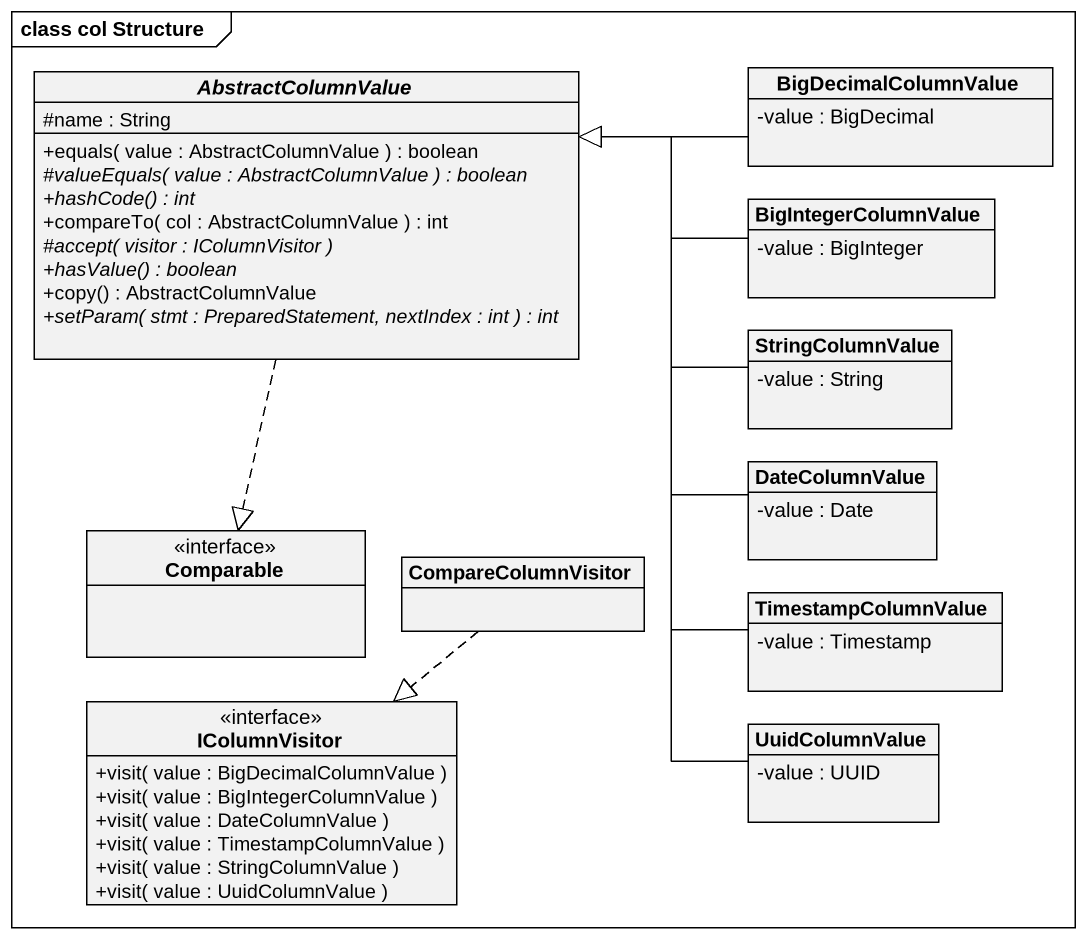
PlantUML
@startuml
mainframe class col Structure
hide circle
hide empty members
skinparam classAttributeIconSize 0
abstract class AbstractColumnValue {
  #name : String
  +equals( value : AbstractColumnValue ) : boolean
  {abstract} #valueEquals( value : AbstractColumnValue ) : boolean
  {abstract} +hashCode() : int
  +compareTo( col : AbstractColumnValue ) : int
  {abstract} #accept( visitor : IColumnVisitor )
  {abstract} +hasValue() : boolean
  +copy() : AbstractColumnValue
  {abstract} +setParam( stmt : PreparedStatement, nextIndex : int ) : int
}
class BigDecimalColumnValue {
  -value : BigDecimal
}
class BigIntegerColumnValue {
  -value : BigInteger
}
class StringColumnValue {
  -value : String
}
class DateColumnValue {
  -value : Date
}
interface Comparable
class CompareColumnVisitor
class TimestampColumnValue {
  -value : Timestamp
}
interface IColumnVisitor {
  +visit( value : BigDecimalColumnValue )
  +visit( value : BigIntegerColumnValue )
  +visit( value : DateColumnValue )
  +visit( value : TimestampColumnValue )
  +visit( value : StringColumnValue )
  +visit( value : UuidColumnValue )
}
class UuidColumnValue {
  -value : UUID
}
AbstractColumnValue ..|> Comparable
BigDecimalColumnValue -left-|> AbstractColumnValue
BigIntegerColumnValue -left-|> AbstractColumnValue
StringColumnValue -left-|> AbstractColumnValue
DateColumnValue -left-|> AbstractColumnValue
CompareColumnVisitor ..|> IColumnVisitor
TimestampColumnValue -up-|> AbstractColumnValue
UuidColumnValue -up-|> AbstractColumnValue
@enduml
